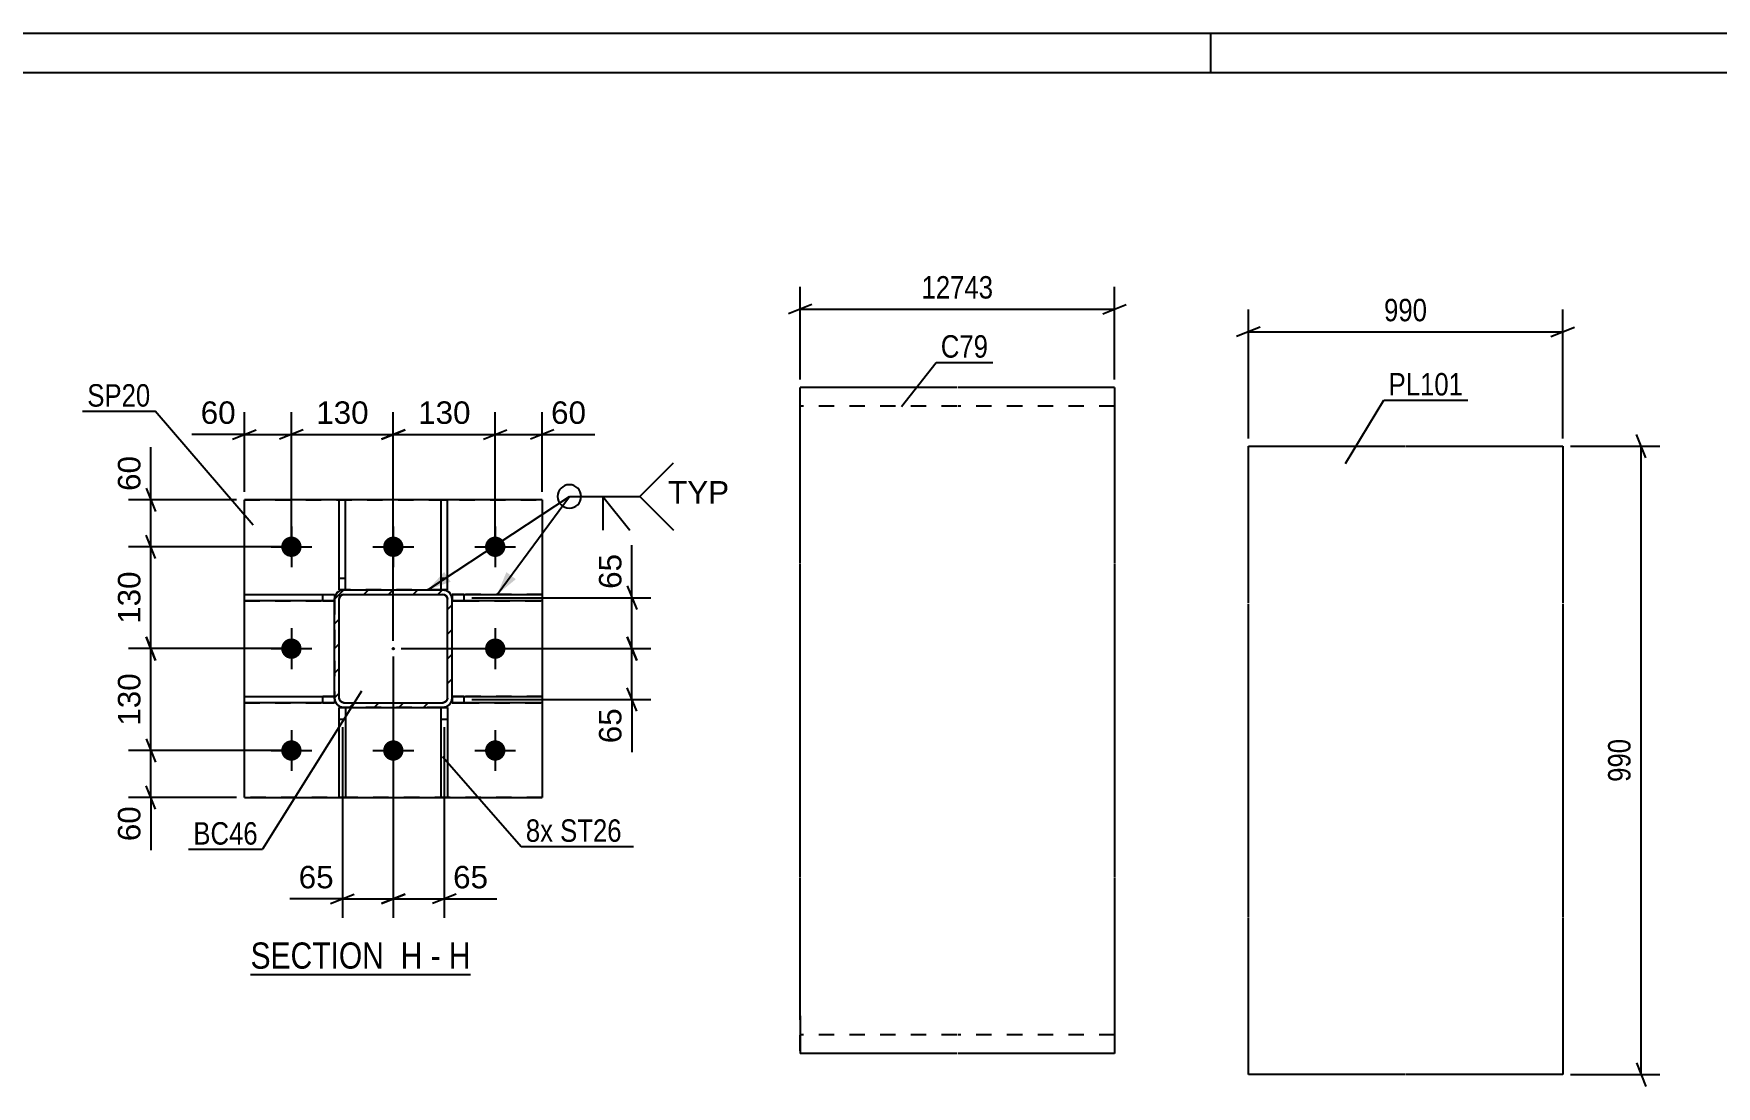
# Model space of a CAD drawing. Header units: millimetres. Extents: x 0 to 841, y 0 to 594.
# Drawn here: x 480.8 to 695.5, y 459.6 to 594 of the extents above; entities that cross this region are included whole.
import ezdxf

# ---------------------------------------------------------------- set-up
doc = ezdxf.new("R2010")
doc.units = ezdxf.units.MM
doc.linetypes.add('DXK_LINE_DOT2', pattern=[3.9198, 1.9599, -1.9599])
doc.linetypes.add('DXK_LINE_DOT3', pattern=[5.9187, 2.979, -0.9799, 0.9799, -0.9799])
doc.styles.add('Arial', font='arial.ttf', dxfattribs={"height": 0.2})
doc.styles.add('Arial Narrow', font='ARIALN.TTF', dxfattribs={"height": 0.2})

# ---------------------------------------------------------------- blocks, each defined once
blk = doc.blocks.new('Unknown-284856934-1127')
at = {"color": 5, "linetype": 'Continuous'}
for p, q in [((841, 594), (0, 594)), ((631, 589), (631, 594)), ((836, 589), (5, 589))]:
    blk.add_line(p, q, dxfattribs=at)
blk = doc.blocks.new('Unknown-284856934-20 - 2941')
at = {"color": 6, "linetype": 'Continuous'}
blk.add_line((508.47, 473.92), (536.54, 473.92), dxfattribs=at)
at = {"color": 0, "linetype": 'Continuous'}
blk.add_wipeout([(526.57, 474.67), (526.57, 478.17), (508.47, 478.17), (508.47, 474.67)], dxfattribs=at)
at = {"color": 7, "linetype": 'Continuous', "style": 'Arial Narrow'}
blk.add_text('SECTION ', height=3.34, dxfattribs=at).set_placement((508.47, 474.67))
at = {"color": 0, "linetype": 'Continuous'}
blk.add_wipeout([(530.39, 474.67), (530.39, 478.17), (527.62, 478.17), (527.62, 474.67)], dxfattribs=at)
at = {"color": 7, "linetype": 'Continuous', "style": 'Arial Narrow'}
blk.add_text('H', height=3.34, dxfattribs=at).set_placement((527.62, 474.67))
at = {"color": 0, "linetype": 'Continuous'}
blk.add_wipeout([(532.72, 474.67), (532.72, 478.17), (531.44, 478.17), (531.44, 474.67)], dxfattribs=at)
at = {"color": 7, "linetype": 'Continuous', "style": 'Arial Narrow'}
blk.add_text('-', height=3.34, dxfattribs=at).set_placement((531.44, 474.67))
at = {"color": 0, "linetype": 'Continuous'}
blk.add_wipeout([(536.54, 474.67), (536.54, 478.17), (533.77, 478.17), (533.77, 474.67)], dxfattribs=at)
at = {"color": 7, "linetype": 'Continuous', "style": 'Arial Narrow'}
blk.add_text('H', height=3.34, dxfattribs=at).set_placement((533.77, 474.67))
blk = doc.blocks.new('Part-284856934-3021 - 2941')
at = {"color": 2, "linetype": 'Continuous'}
for p, q in [((519.78, 508.01), (519.78, 508.01)), ((520.38, 508.01), (519.78, 508.01)), ((519.78, 496.51), (519.78, 508.01)), ((520.58, 508.01), (520.58, 496.51)), ((520.58, 496.51), (519.78, 496.51))]:
    blk.add_line(p, q, dxfattribs=at)
at = {"color": 7, "linetype": 'DXK_LINE_DOT2'}
for p, q in [((519.78, 508.01), (519.78, 508.01)), ((519.78, 508.01), (520.58, 508.01)), ((520.58, 508.01), (520.38, 508.01)), ((520.58, 508.01), (520.58, 508.01)), ((520.58, 508.01), (520.58, 508.01)), ((519.78, 506.51), (520.58, 506.51))]:
    blk.add_line(p, q, dxfattribs=at)
blk = doc.blocks.new('Part-284856934-3011 - 2941')
at = {"color": 2, "linetype": 'Continuous'}
for p, q in [((519.78, 523.01), (519.78, 534.51)), ((519.78, 534.51), (520.58, 534.51)), ((520.58, 523.01), (520.58, 534.51)), ((520.38, 523.01), (519.78, 523.01)), ((519.78, 523.01), (519.78, 523.01))]:
    blk.add_line(p, q, dxfattribs=at)
at = {"color": 7, "linetype": 'DXK_LINE_DOT2'}
for p, q in [((519.78, 524.51), (520.58, 524.51)), ((520.58, 523.01), (519.78, 523.01)), ((520.58, 523.01), (520.38, 523.01)), ((520.58, 523.01), (520.58, 523.01))]:
    blk.add_line(p, q, dxfattribs=at)
blk = doc.blocks.new('Part-284856934-3001 - 2941')
at = {"color": 2, "linetype": 'Continuous'}
for p, q in [((534.18, 522.41), (534.18, 522.41)), ((534.18, 522.41), (545.68, 522.41)), ((534.18, 522.41), (534.18, 521.81)), ((545.68, 522.41), (545.68, 521.61)), ((545.68, 521.61), (534.18, 521.61))]:
    blk.add_line(p, q, dxfattribs=at)
at = {"color": 7, "linetype": 'DXK_LINE_DOT2'}
for p, q in [((535.68, 522.41), (534.18, 522.41)), ((534.18, 522.41), (534.18, 522.41)), ((534.18, 521.81), (534.18, 521.61)), ((545.68, 522.41), (535.68, 522.41)), ((535.68, 522.41), (535.68, 521.61)), ((534.18, 521.61), (535.68, 521.61)), ((535.68, 521.61), (545.68, 521.61))]:
    blk.add_line(p, q, dxfattribs=at)
blk = doc.blocks.new('Part-284856934-3057 - 2941')
at = {"color": 2, "linetype": 'Continuous'}
for p, q in [((507.68, 508.61), (507.68, 509.41)), ((507.68, 509.41), (519.18, 509.41)), ((519.18, 509.21), (519.18, 508.61)), ((519.18, 508.61), (507.68, 508.61)), ((519.18, 508.61), (519.18, 508.61))]:
    blk.add_line(p, q, dxfattribs=at)
at = {"color": 7, "linetype": 'DXK_LINE_DOT2'}
for p, q in [((507.68, 509.41), (517.68, 509.41)), ((517.68, 508.61), (517.68, 509.41)), ((519.18, 509.41), (517.68, 509.41)), ((519.18, 509.21), (519.18, 509.41)), ((507.68, 508.61), (517.68, 508.61)), ((517.68, 508.61), (519.18, 508.61))]:
    blk.add_line(p, q, dxfattribs=at)
blk = doc.blocks.new('Part-284856934-2993 - 2941')
at = {"linetype": 'Continuous'}
h = blk.add_hatch(dxfattribs=at)
h.set_pattern_fill('', scale=0.7, style=0, pattern_type=0)
h.set_pattern_definition([(45, (520.383, 523.0109), (-1.57154, 1.57154), [])])
h.paths.add_polyline_path([(532.98, 523.01), (520.38, 523.01), (519.92, 522.92), (519.53, 522.66), (519.27, 522.27), (519.18, 521.81), (519.18, 509.21), (519.27, 508.75), (519.53, 508.36), (519.92, 508.1), (520.38, 508.01), (532.98, 508.01), (533.44, 508.1), (533.83, 508.36), (534.09, 508.75), (534.18, 509.21), (534.18, 521.81), (534.09, 522.27), (533.83, 522.66), (533.44, 522.92)])
h.paths.add_polyline_path([(533.54, 522.04), (533.58, 521.81), (533.58, 509.21), (533.54, 508.98), (533.41, 508.79), (533.21, 508.66), (532.98, 508.61), (520.38, 508.61), (520.15, 508.66), (519.96, 508.79), (519.83, 508.98), (519.78, 509.21), (519.78, 521.81), (519.83, 522.04), (519.96, 522.24), (520.15, 522.37), (520.38, 522.41), (532.98, 522.41), (533.21, 522.37), (533.41, 522.24)])
blk.add_hatch(color=246, dxfattribs=at).paths.add_polyline_path([(526.68, 515.41, -1), (526.68, 515.61, -1)])
at = {"color": 7, "linetype": 'DXK_LINE_DOT2'}
for p, q in [((519.18, 521.81), (519.27, 522.27)), ((519.18, 521.81), (519.18, 509.21)), ((519.83, 522.04), (519.78, 521.81)), ((519.78, 509.21), (519.78, 521.81)), ((519.96, 522.24), (519.83, 522.04)), ((519.92, 522.92), (520.38, 523.01)), ((520.15, 522.37), (519.96, 522.24)), ((520.38, 522.41), (520.15, 522.37)), ((532.98, 523.01), (520.38, 523.01)), ((520.38, 522.41), (532.98, 522.41)), ((532.98, 523.01), (533.44, 522.92)), ((533.21, 522.37), (532.98, 522.41)), ((533.41, 522.24), (533.21, 522.37)), ((533.54, 522.04), (533.41, 522.24)), ((533.58, 521.81), (533.54, 522.04)), ((533.58, 509.21), (533.58, 521.81)), ((534.09, 522.27), (534.18, 521.81)), ((534.18, 509.21), (534.18, 521.81)), ((519.27, 508.75), (519.18, 509.21)), ((519.78, 509.21), (519.83, 508.98)), ((519.83, 508.98), (519.96, 508.79)), ((519.96, 508.79), (520.15, 508.66)), ((533.21, 508.66), (533.41, 508.79)), ((533.41, 508.79), (533.54, 508.98)), ((533.54, 508.98), (533.58, 509.21)), ((534.18, 509.21), (534.09, 508.75)), ((520.38, 508.01), (519.92, 508.1)), ((520.15, 508.66), (520.38, 508.61)), ((520.38, 508.61), (532.98, 508.61)), ((532.98, 508.01), (520.38, 508.01)), ((532.98, 508.61), (533.21, 508.66)), ((533.44, 508.1), (532.98, 508.01))]:
    blk.add_line(p, q, dxfattribs=at)
at = {"color": 2, "linetype": 'Continuous'}
for p, q in [((519.27, 522.27), (519.18, 521.81)), ((519.18, 521.81), (519.18, 521.81)), ((519.18, 509.21), (519.18, 521.81)), ((519.78, 521.81), (519.83, 522.04)), ((519.78, 521.81), (519.78, 521.81)), ((519.78, 509.21), (519.78, 521.81)), ((519.83, 522.04), (519.96, 522.24)), ((520.38, 523.01), (519.92, 522.92)), ((519.96, 522.24), (520.15, 522.37)), ((520.15, 522.37), (520.38, 522.41)), ((520.38, 523.01), (520.38, 523.01)), ((520.38, 523.01), (532.98, 523.01)), ((520.38, 522.41), (520.38, 522.41)), ((520.38, 522.41), (532.98, 522.41)), ((532.98, 523.01), (532.98, 523.01)), ((533.44, 522.92), (532.98, 523.01)), ((532.98, 522.41), (532.98, 522.41)), ((532.98, 522.41), (533.21, 522.37)), ((533.21, 522.37), (533.41, 522.24)), ((533.41, 522.24), (533.54, 522.04)), ((533.54, 522.04), (533.58, 521.81)), ((533.58, 521.81), (533.58, 521.81)), ((533.58, 509.21), (533.58, 521.81)), ((534.18, 521.81), (534.09, 522.27)), ((534.18, 521.81), (534.18, 521.81)), ((534.18, 509.21), (534.18, 521.81)), ((519.18, 509.21), (519.18, 509.21)), ((519.18, 509.21), (519.27, 508.75)), ((519.78, 509.21), (519.78, 509.21)), ((519.83, 508.98), (519.78, 509.21)), ((519.96, 508.79), (519.83, 508.98)), ((520.15, 508.66), (519.96, 508.79)), ((533.41, 508.79), (533.21, 508.66)), ((533.54, 508.98), (533.41, 508.79)), ((533.58, 509.21), (533.54, 508.98)), ((533.58, 509.21), (533.58, 509.21)), ((534.09, 508.75), (534.18, 509.21)), ((534.18, 509.21), (534.18, 509.21)), ((519.92, 508.1), (520.38, 508.01)), ((520.38, 508.61), (520.15, 508.66)), ((520.38, 508.61), (520.38, 508.61)), ((520.38, 508.61), (532.98, 508.61)), ((520.38, 508.01), (520.38, 508.01)), ((520.38, 508.01), (532.98, 508.01)), ((533.21, 508.66), (532.98, 508.61)), ((532.98, 508.61), (532.98, 508.61)), ((532.98, 508.01), (533.44, 508.1)), ((532.98, 508.01), (532.98, 508.01))]:
    blk.add_line(p, q, dxfattribs=at)
at = {"color": 7, "linetype": 'DXK_LINE_DOT3'}
blk.add_line((526.68, 515.51), (526.68, 515.51), dxfattribs=at)
at = {"color": 246, "linetype": 'DXK_LINE_DOT2'}
blk.add_line((526.68, 515.51), (526.68, 515.51), dxfattribs=at)
at = {"color": 246, "linetype": 'Continuous'}
blk.add_circle((526.68, 515.51), 0.1, dxfattribs=at)
at = {"color": 7, "linetype": 'DXK_LINE_DOT2'}
for centre, start, end in [((520.38, 521.81), 112.5, 157.5), ((532.98, 521.81), 22.5, 67.5), ((520.38, 509.21), 202.5, 247.5), ((532.98, 509.21), 292.5, 337.5)]:
    blk.add_arc(centre, 1.2, start, end, dxfattribs=at)
at = {"color": 2, "linetype": 'Continuous'}
for centre, start, end in [((520.38, 521.81), 112.5, 157.5), ((532.98, 521.81), 22.5, 67.5), ((520.38, 509.21), 202.5, 247.5), ((532.98, 509.21), 292.5, 337.5)]:
    blk.add_arc(centre, 1.2, start, end, dxfattribs=at)
blk = doc.blocks.new('Part-284856934-3006 - 2941')
at = {"color": 2, "linetype": 'Continuous'}
for p, q in [((532.78, 523.01), (532.78, 534.51)), ((532.78, 534.51), (533.58, 534.51)), ((533.58, 523.01), (533.58, 534.51)), ((533.58, 523.01), (532.98, 523.01)), ((533.58, 523.01), (533.58, 523.01))]:
    blk.add_line(p, q, dxfattribs=at)
at = {"color": 7, "linetype": 'DXK_LINE_DOT2'}
for p, q in [((532.78, 524.51), (533.58, 524.51)), ((532.98, 523.01), (532.78, 523.01)), ((533.58, 523.01), (532.78, 523.01)), ((532.78, 523.01), (532.78, 523.01))]:
    blk.add_line(p, q, dxfattribs=at)
blk = doc.blocks.new('Part-284856934-3016 - 2941')
at = {"color": 2, "linetype": 'Continuous'}
for p, q in [((532.78, 496.51), (532.78, 508.01)), ((533.58, 508.01), (532.98, 508.01)), ((533.58, 508.01), (533.58, 508.01)), ((533.58, 508.01), (533.58, 496.51)), ((533.58, 496.51), (532.78, 496.51))]:
    blk.add_line(p, q, dxfattribs=at)
at = {"color": 7, "linetype": 'DXK_LINE_DOT2'}
for p, q in [((532.78, 508.01), (532.78, 508.01)), ((532.78, 508.01), (532.78, 508.01)), ((532.98, 508.01), (532.78, 508.01)), ((532.78, 508.01), (533.58, 508.01)), ((533.58, 508.01), (533.58, 508.01)), ((532.78, 506.51), (533.58, 506.51))]:
    blk.add_line(p, q, dxfattribs=at)
blk = doc.blocks.new('Part-284856934-3037 - 2941')
at = {"color": 2, "linetype": 'Continuous'}
for p, q in [((545.68, 534.51), (507.68, 534.51)), ((507.68, 496.51), (507.68, 534.51)), ((545.68, 534.51), (545.68, 496.51)), ((507.68, 496.51), (545.68, 496.51))]:
    blk.add_line(p, q, dxfattribs=at)
at = {"color": 7, "linetype": 'DXK_LINE_DOT2'}
for p, q in [((507.68, 534.51), (545.68, 534.51)), ((545.68, 496.51), (507.68, 496.51))]:
    blk.add_line(p, q, dxfattribs=at)
blk = doc.blocks.new('Part-284856934-3062 - 2941')
at = {"color": 2, "linetype": 'Continuous'}
for p, q in [((507.68, 521.61), (507.68, 522.41)), ((507.68, 522.41), (519.18, 522.41)), ((519.18, 522.41), (519.18, 521.81)), ((519.18, 521.61), (507.68, 521.61))]:
    blk.add_line(p, q, dxfattribs=at)
at = {"color": 7, "linetype": 'DXK_LINE_DOT2'}
for p, q in [((507.68, 522.41), (517.68, 522.41)), ((517.68, 521.61), (517.68, 522.41)), ((517.68, 522.41), (519.18, 522.41)), ((519.18, 521.81), (519.18, 521.61)), ((507.68, 521.61), (517.68, 521.61)), ((517.68, 521.61), (519.18, 521.61)), ((519.18, 521.61), (519.18, 521.61))]:
    blk.add_line(p, q, dxfattribs=at)
blk = doc.blocks.new('Part-284856934-3067 - 2941')
at = {"color": 2, "linetype": 'Continuous'}
for p, q in [((534.18, 509.41), (545.68, 509.41)), ((534.18, 509.21), (534.18, 508.61)), ((545.68, 509.41), (545.68, 508.61)), ((545.68, 508.61), (534.18, 508.61))]:
    blk.add_line(p, q, dxfattribs=at)
at = {"color": 7, "linetype": 'DXK_LINE_DOT2'}
for p, q in [((535.68, 509.41), (534.18, 509.41)), ((534.18, 509.41), (534.18, 509.41)), ((534.18, 509.41), (534.18, 509.21)), ((545.68, 509.41), (535.68, 509.41)), ((535.68, 509.41), (535.68, 508.61)), ((534.18, 508.61), (535.68, 508.61)), ((535.68, 508.61), (545.68, 508.61))]:
    blk.add_line(p, q, dxfattribs=at)
blk = doc.blocks.new('Bolt-284856934-3068 - 2941')
at = {"linetype": 'Continuous'}
for points in [[(514.98, 528.51, -1), (512.38, 528.51, -1)], [(527.98, 528.51, -1), (525.38, 528.51, -1)], [(540.98, 528.51, -1), (538.38, 528.51, -1)], [(514.98, 515.51, -1), (512.38, 515.51, -1)], [(540.98, 515.51, -1), (538.38, 515.51, -1)], [(514.98, 502.51, -1), (512.38, 502.51, -1)], [(527.98, 502.51, -1), (525.38, 502.51, -1)], [(540.98, 502.51, -1), (538.38, 502.51, -1)]]:
    blk.add_hatch(color=1, dxfattribs=at).paths.add_polyline_path(points)
at = {"color": 1, "linetype": 'Continuous'}
for p, q in [((513.68, 531.11), (513.68, 525.91)), ((526.68, 531.11), (526.68, 525.91)), ((539.68, 531.11), (539.68, 525.91)), ((511.08, 528.51), (516.28, 528.51)), ((524.08, 528.51), (529.28, 528.51)), ((537.08, 528.51), (542.28, 528.51)), ((513.68, 518.11), (513.68, 512.91)), ((539.68, 518.11), (539.68, 512.91)), ((511.08, 515.51), (516.28, 515.51)), ((537.08, 515.51), (542.28, 515.51)), ((513.68, 505.11), (513.68, 499.91)), ((526.68, 505.11), (526.68, 499.91)), ((539.68, 505.11), (539.68, 499.91)), ((511.08, 502.51), (516.28, 502.51)), ((524.08, 502.51), (529.28, 502.51)), ((537.08, 502.51), (542.28, 502.51))]:
    blk.add_line(p, q, dxfattribs=at)
blk = doc.blocks.new('Part-284856934-5995 - 5989')
at = {"color": 2, "linetype": 'Continuous'}
for p, q in [((635.77, 521.35), (635.77, 541.35)), ((635.77, 541.35), (655.77, 541.35)), ((655.87, 541.35), (675.87, 541.35)), ((675.87, 541.35), (675.87, 521.35)), ((635.77, 481.25), (635.77, 521.25)), ((675.87, 521.25), (675.87, 481.25)), ((635.77, 461.15), (635.77, 481.15)), ((675.87, 481.15), (675.87, 461.15)), ((655.77, 461.15), (635.77, 461.15)), ((675.87, 461.15), (655.87, 461.15))]:
    blk.add_line(p, q, dxfattribs=at)
blk = doc.blocks.new('Part-284856934-6063 - 6057')
at = {"color": 2, "linetype": 'Continuous'}
for p, q in [((598.59, 548.84), (578.59, 548.84)), ((578.59, 526.44), (578.59, 548.84)), ((618.69, 548.84), (598.69, 548.84)), ((618.69, 548.84), (618.69, 526.44)), ((578.59, 486.34), (578.59, 526.34)), ((618.69, 526.34), (618.69, 486.34)), ((578.59, 468.64), (578.59, 486.24)), ((618.69, 486.24), (618.69, 463.84)), ((578.59, 468.64), (578.59, 463.84)), ((598.59, 463.84), (578.59, 463.84)), ((618.69, 463.84), (598.69, 463.84))]:
    blk.add_line(p, q, dxfattribs=at)
at = {"color": 7, "linetype": 'DXK_LINE_DOT2'}
for p, q in [((598.59, 546.44), (578.59, 546.44)), ((618.69, 546.44), (598.69, 546.44)), ((578.59, 464.2), (578.59, 468.64)), ((598.59, 466.24), (578.59, 466.24)), ((618.69, 466.24), (598.69, 466.24))]:
    blk.add_line(p, q, dxfattribs=at)
blk = doc.blocks.new('StraightDimension-284856934-3136 - 2941')
at = {"color": 7, "linetype": 'Continuous'}
for p, q in [((527.68, 515.51), (559.53, 515.51)), ((556.53, 517.01), (557.73, 514.01)), ((557.13, 509.01), (557.13, 515.51)), ((536.68, 509.01), (559.53, 509.01)), ((557.73, 507.51), (556.53, 510.51))]:
    blk.add_line(p, q, dxfattribs=at)
at = {"color": 0}
blk.add_wipeout([(556.38, 508.49), (552.18, 508.49), (552.18, 502.84), (556.38, 502.84)], dxfattribs=at)
at = {"color": 7, "linetype": 'Continuous'}
blk.add_line((557.13, 509.01), (557.13, 502.31), dxfattribs=at)
blk.add_line((557.13, 509.01), (557.13, 502.31), dxfattribs=at)
at = {"color": 3, "style": 'Arial'}
blk.add_text('65', height=2.865, rotation=90.0002, dxfattribs=at).set_placement((555.78, 503.44))
blk = doc.blocks.new('StraightDimension-284856934-3107 - 2941')
at = {"color": 7, "linetype": 'Continuous'}
for p, q in [((507.68, 535.51), (507.68, 545.7)), ((513.68, 529.51), (513.68, 545.7)), ((506.18, 542.25), (509.18, 543.45)), ((515.18, 543.45), (512.18, 542.25)), ((507.68, 542.85), (513.68, 542.85))]:
    blk.add_line(p, q, dxfattribs=at)
at = {"color": 0}
blk.add_wipeout([(507.16, 543.6), (507.16, 547.8), (501.51, 547.8), (501.51, 543.6)], dxfattribs=at)
at = {"color": 7, "linetype": 'Continuous'}
blk.add_line((507.68, 542.85), (500.99, 542.85), dxfattribs=at)
blk.add_line((507.68, 542.85), (500.99, 542.85), dxfattribs=at)
at = {"color": 3, "style": 'Arial'}
blk.add_text('60', height=2.865, dxfattribs=at).set_placement((502.11, 544.2))
blk = doc.blocks.new('StraightDimension-284856934-12852 - 2941')
at = {"color": 7, "linetype": 'Continuous'}
for p, q in [((512.68, 528.51), (492.91, 528.51)), ((496.36, 527.01), (495.16, 530.01)), ((495.76, 515.51), (495.76, 528.51)), ((512.68, 515.51), (492.91, 515.51)), ((495.16, 517.01), (496.36, 514.01))]:
    blk.add_line(p, q, dxfattribs=at)
at = {"color": 0}
blk.add_wipeout([(495.01, 525.95), (490.81, 525.95), (490.81, 518.08), (495.01, 518.08)], dxfattribs=at)
at = {"color": 3, "style": 'Arial'}
blk.add_text('130', height=2.865, rotation=90.0002, dxfattribs=at).set_placement((494.41, 518.68))
blk = doc.blocks.new('StraightDimension-284856934-3086 - 2941')
at = {"color": 7, "linetype": 'Continuous'}
for p, q in [((526.68, 514.51), (526.68, 481.17)), ((520.18, 505.51), (520.18, 481.17)), ((518.68, 482.97), (521.68, 484.17)), ((520.18, 483.57), (526.68, 483.57)), ((528.18, 484.17), (525.18, 482.97))]:
    blk.add_line(p, q, dxfattribs=at)
at = {"color": 0}
blk.add_wipeout([(519.66, 484.32), (519.66, 488.52), (514.01, 488.52), (514.01, 484.32)], dxfattribs=at)
at = {"color": 7, "linetype": 'Continuous'}
blk.add_line((520.18, 483.57), (513.49, 483.57), dxfattribs=at)
blk.add_line((520.18, 483.57), (513.49, 483.57), dxfattribs=at)
at = {"color": 3, "style": 'Arial'}
blk.add_text('65', height=2.865, dxfattribs=at).set_placement((514.61, 484.92))
blk = doc.blocks.new('StraightDimension-284856934-3091 - 2941')
at = {"color": 7, "linetype": 'Continuous'}
for p, q in [((526.68, 514.51), (526.68, 481.17)), ((533.18, 505.51), (533.18, 481.17)), ((525.18, 482.97), (528.18, 484.17)), ((526.68, 483.57), (533.18, 483.57)), ((534.68, 484.17), (531.68, 482.97))]:
    blk.add_line(p, q, dxfattribs=at)
at = {"color": 0}
blk.add_wipeout([(539.35, 484.32), (539.35, 488.52), (533.71, 488.52), (533.71, 484.32)], dxfattribs=at)
at = {"color": 7, "linetype": 'Continuous'}
blk.add_line((533.18, 483.57), (539.88, 483.57), dxfattribs=at)
blk.add_line((533.18, 483.57), (539.88, 483.57), dxfattribs=at)
at = {"color": 3, "style": 'Arial'}
blk.add_text('65', height=2.865, dxfattribs=at).set_placement((534.31, 484.92))
blk = doc.blocks.new('StraightDimension-284856934-3097 - 2941')
at = {"color": 7, "linetype": 'Continuous'}
for p, q in [((539.68, 529.51), (539.68, 545.7)), ((545.68, 535.51), (545.68, 545.7)), ((538.18, 542.25), (541.18, 543.45)), ((547.18, 543.45), (544.18, 542.25)), ((539.68, 542.85), (545.68, 542.85))]:
    blk.add_line(p, q, dxfattribs=at)
at = {"color": 0}
blk.add_wipeout([(551.86, 543.6), (551.86, 547.8), (546.21, 547.8), (546.21, 543.6)], dxfattribs=at)
at = {"color": 7, "linetype": 'Continuous'}
blk.add_line((545.68, 542.85), (552.38, 542.85), dxfattribs=at)
blk.add_line((545.68, 542.85), (552.38, 542.85), dxfattribs=at)
at = {"color": 3, "style": 'Arial'}
blk.add_text('60', height=2.865, dxfattribs=at).set_placement((546.81, 544.2))
blk = doc.blocks.new('StraightDimension-284856934-3117 - 2941')
at = {"color": 7, "linetype": 'Continuous'}
for p, q in [((526.68, 516.51), (526.68, 545.7)), ((539.68, 529.51), (539.68, 545.7)), ((528.18, 543.45), (525.18, 542.25)), ((538.18, 542.25), (541.18, 543.45)), ((526.68, 542.85), (539.68, 542.85))]:
    blk.add_line(p, q, dxfattribs=at)
at = {"color": 0}
blk.add_wipeout([(537.12, 543.6), (537.12, 547.8), (529.25, 547.8), (529.25, 543.6)], dxfattribs=at)
at = {"color": 3, "style": 'Arial'}
blk.add_text('130', height=2.865, dxfattribs=at).set_placement((529.85, 544.2))
blk = doc.blocks.new('StraightDimension-284856934-3126 - 2941')
at = {"color": 7, "linetype": 'Continuous'}
for p, q in [((513.68, 529.51), (513.68, 545.7)), ((526.68, 516.51), (526.68, 545.7)), ((515.18, 543.45), (512.18, 542.25)), ((525.18, 542.25), (528.18, 543.45)), ((513.68, 542.85), (526.68, 542.85))]:
    blk.add_line(p, q, dxfattribs=at)
at = {"color": 0}
blk.add_wipeout([(524.12, 543.6), (524.12, 547.8), (516.25, 547.8), (516.25, 543.6)], dxfattribs=at)
at = {"color": 3, "style": 'Arial'}
blk.add_text('130', height=2.865, dxfattribs=at).set_placement((516.85, 544.2))
blk = doc.blocks.new('StraightDimension-284856934-3141 - 2941')
at = {"color": 7, "linetype": 'Continuous'}
for p, q in [((536.68, 522.01), (559.53, 522.01)), ((556.53, 523.51), (557.73, 520.51)), ((557.13, 515.51), (557.13, 522.01)), ((527.68, 515.51), (559.53, 515.51)), ((557.73, 514.01), (556.53, 517.01))]:
    blk.add_line(p, q, dxfattribs=at)
at = {"color": 0}
blk.add_wipeout([(556.38, 528.18), (552.18, 528.18), (552.18, 522.54), (556.38, 522.54)], dxfattribs=at)
at = {"color": 7, "linetype": 'Continuous'}
blk.add_line((557.13, 522.01), (557.13, 528.71), dxfattribs=at)
blk.add_line((557.13, 522.01), (557.13, 528.71), dxfattribs=at)
at = {"color": 3, "style": 'Arial'}
blk.add_text('65', height=2.865, rotation=90.0002, dxfattribs=at).set_placement((555.78, 523.14))
blk = doc.blocks.new('StraightDimension-284856934-3147 - 2941')
at = {"color": 7, "linetype": 'Continuous'}
for p, q in [((512.68, 502.51), (492.91, 502.51)), ((495.16, 504.01), (496.36, 501.01)), ((495.76, 496.51), (495.76, 502.51)), ((506.68, 496.51), (492.91, 496.51)), ((496.36, 495.01), (495.16, 498.01))]:
    blk.add_line(p, q, dxfattribs=at)
at = {"color": 0}
blk.add_wipeout([(495.01, 495.99), (490.81, 495.99), (490.81, 490.34), (495.01, 490.34)], dxfattribs=at)
at = {"color": 7, "linetype": 'Continuous'}
blk.add_line((495.76, 496.51), (495.76, 489.81), dxfattribs=at)
blk.add_line((495.76, 496.51), (495.76, 489.81), dxfattribs=at)
at = {"color": 3, "style": 'Arial'}
blk.add_text('60', height=2.865, rotation=90.0002, dxfattribs=at).set_placement((494.41, 490.94))
blk = doc.blocks.new('StraightDimension-284856934-3157 - 2941')
at = {"color": 7, "linetype": 'Continuous'}
for p, q in [((495.16, 536.01), (496.36, 533.01)), ((506.68, 534.51), (492.91, 534.51)), ((495.76, 528.51), (495.76, 534.51)), ((512.68, 528.51), (492.91, 528.51)), ((496.36, 527.01), (495.16, 530.01))]:
    blk.add_line(p, q, dxfattribs=at)
at = {"color": 0}
blk.add_wipeout([(495.01, 540.68), (490.81, 540.68), (490.81, 535.04), (495.01, 535.04)], dxfattribs=at)
at = {"color": 7, "linetype": 'Continuous'}
blk.add_line((495.76, 534.51), (495.76, 541.21), dxfattribs=at)
blk.add_line((495.76, 534.51), (495.76, 541.21), dxfattribs=at)
at = {"color": 3, "style": 'Arial'}
blk.add_text('60', height=2.865, rotation=90.0002, dxfattribs=at).set_placement((494.41, 535.64))
blk = doc.blocks.new('StraightDimension-284856934-12850 - 2941')
at = {"color": 7, "linetype": 'Continuous'}
for p, q in [((512.68, 515.51), (492.91, 515.51)), ((496.36, 514.01), (495.16, 517.01)), ((495.76, 502.51), (495.76, 515.51)), ((512.68, 502.51), (492.91, 502.51)), ((495.16, 504.01), (496.36, 501.01))]:
    blk.add_line(p, q, dxfattribs=at)
at = {"color": 0}
blk.add_wipeout([(495.01, 512.95), (490.81, 512.95), (490.81, 505.08), (495.01, 505.08)], dxfattribs=at)
at = {"color": 3, "style": 'Arial'}
blk.add_text('130', height=2.865, rotation=90.0002, dxfattribs=at).set_placement((494.41, 505.68))
blk = doc.blocks.new('StraightDimension-284856934-6011 - 5989')
at = {"color": 7, "linetype": 'Continuous'}
for p, q in [((676.87, 541.35), (688.27, 541.35)), ((686.47, 539.85), (685.27, 542.85)), ((685.87, 461.15), (685.87, 541.35)), ((685.27, 462.65), (686.47, 459.65)), ((676.87, 461.15), (688.27, 461.15))]:
    blk.add_line(p, q, dxfattribs=at)
at = {"color": 0}
blk.add_wipeout([(685.12, 504.59), (680.92, 504.59), (680.92, 497.91), (685.12, 497.91)], dxfattribs=at)
at = {"color": 3, "style": 'Arial Narrow'}
blk.add_text('990', height=2.863, rotation=90.0002, dxfattribs=at).set_placement((684.52, 498.51))
blk = doc.blocks.new('StraightDimension-284856934-6000 - 5989')
at = {"color": 7, "linetype": 'Continuous'}
for p, q in [((635.77, 542.35), (635.77, 558.79)), ((675.87, 542.35), (675.87, 558.79)), ((637.27, 556.54), (634.27, 555.34)), ((674.37, 555.34), (677.37, 556.54)), ((635.77, 555.94), (675.87, 555.94))]:
    blk.add_line(p, q, dxfattribs=at)
at = {"color": 0}
blk.add_wipeout([(659.16, 556.69), (659.16, 560.89), (652.48, 560.89), (652.48, 556.69)], dxfattribs=at)
at = {"color": 3, "style": 'Arial Narrow'}
blk.add_text('990', height=2.863, dxfattribs=at).set_placement((653.08, 557.29))
blk = doc.blocks.new('StraightDimension-284856934-6070 - 6057')
at = {"color": 7, "linetype": 'Continuous'}
for p, q in [((578.59, 549.84), (578.59, 561.69)), ((618.69, 549.84), (618.69, 561.69)), ((580.09, 559.44), (577.09, 558.24)), ((578.59, 558.84), (618.69, 558.84)), ((617.19, 558.24), (620.19, 559.44))]:
    blk.add_line(p, q, dxfattribs=at)
at = {"color": 0}
blk.add_wipeout([(603.81, 559.59), (603.81, 563.79), (593.47, 563.79), (593.47, 559.59)], dxfattribs=at)
at = {"color": 3, "style": 'Arial Narrow'}
blk.add_text('12743', height=2.863, dxfattribs=at).set_placement((594.07, 560.19))
blk = doc.blocks.new('Mark-284856934-2989 - 2941')
at = {"color": 0}
blk.add_wipeout([(509.39, 490.5), (509.39, 493.5), (501.17, 493.5), (501.17, 490.5)], dxfattribs=at)
blk.add_wipeout([(509.39, 490.5), (509.39, 493.5), (501.17, 493.5), (501.17, 490.5)], dxfattribs=at)
at = {"color": 30, "linetype": 'Continuous'}
for p in [(522.62, 510.08), (500.57, 489.9)]:
    blk.add_line(p, (509.99, 489.9), dxfattribs=at)
at = {"color": 3, "style": 'Arial Narrow'}
blk.add_text('BC46', height=2.863, dxfattribs=at).set_placement((501.17, 490.5))
blk = doc.blocks.new('Mark-284856934-3033 - 2941')
at = {"color": 0}
blk.add_wipeout([(495.68, 546.4), (495.68, 549.4), (487.64, 549.4), (487.64, 546.4)], dxfattribs=at)
blk.add_wipeout([(495.68, 546.4), (495.68, 549.4), (487.64, 549.4), (487.64, 546.4)], dxfattribs=at)
at = {"color": 30, "linetype": 'Continuous'}
for p in [(487.04, 545.8), (508.78, 531.28)]:
    blk.add_line(p, (496.28, 545.8), dxfattribs=at)
at = {"color": 3, "style": 'Arial Narrow'}
blk.add_text('SP20', height=2.863, dxfattribs=at).set_placement((487.64, 546.4))
blk = doc.blocks.new('WeldMark-284856934-10605 - 2941')
at = {"linetype": 'Continuous'}
for points in [[(533.99, 524.04), (531.07, 523.01), (533.16, 525.29)], [(542.31, 524.38), (539.93, 522.41), (541.11, 525.27)]]:
    blk.add_hatch(color=30, dxfattribs=at).paths.add_polyline_path(points)
at = {"color": 30, "linetype": 'Continuous'}
for p, q in [((531.07, 523.01), (549.14, 534.93)), ((539.93, 522.41), (549.14, 534.93)), ((549.14, 534.93), (558.14, 534.93))]:
    blk.add_line(p, q, dxfattribs=at)
at = {"color": 3, "linetype": 'Continuous'}
for q in [(556.86, 530.65), (553.43, 530.65)]:
    blk.add_line((553.43, 534.93), q, dxfattribs=at)
for start, end in [(90, 270), (270, 90)]:
    blk.add_arc((549.14, 534.93), 1.5, start, end, dxfattribs=at)
at = {"color": 0, "linetype": 'Continuous'}
blk.add_wipeout([(569.52, 534.03), (569.52, 537.03), (561.74, 537.03), (561.74, 534.03)], dxfattribs=at)
blk.add_wipeout([(569.52, 534.03), (569.52, 537.03), (561.74, 537.03), (561.74, 534.03)], dxfattribs=at)
at = {"color": 3, "linetype": 'Continuous'}
for q in [(562.43, 539.22), (562.43, 530.65)]:
    blk.add_line((558.14, 534.93), q, dxfattribs=at)
at = {"color": 3, "linetype": 'Continuous', "style": 'Arial'}
blk.add_text('TYP', height=2.865, dxfattribs=at).set_placement((561.74, 534.03))
blk = doc.blocks.new('MarkSet-284856934-3171 - 2941')
at = {"color": 0}
blk.add_wipeout([(547.06, 490.86), (547.06, 493.86), (543.59, 493.86), (543.59, 490.86)], dxfattribs=at)
blk.add_wipeout([(547.06, 490.86), (547.06, 493.86), (543.59, 493.86), (543.59, 490.86)], dxfattribs=at)
at = {"color": 30, "linetype": 'Continuous'}
blk.add_line((532.95, 501.73), (542.99, 490.26), dxfattribs=at)
at = {"color": 0}
blk.add_wipeout([(555.82, 490.86), (555.82, 493.86), (547.96, 493.86), (547.96, 490.86)], dxfattribs=at)
blk.add_wipeout([(555.82, 490.86), (555.82, 493.86), (547.96, 493.86), (547.96, 490.86)], dxfattribs=at)
at = {"color": 30, "linetype": 'Continuous'}
blk.add_line((542.99, 490.26), (557.32, 490.26), dxfattribs=at)
at = {"color": 3, "style": 'Arial Narrow'}
for s, p in [('8x', (543.59, 490.86)), ('ST26', (547.96, 490.86))]:
    blk.add_text(s, height=2.863, dxfattribs=at).set_placement(p)
blk = doc.blocks.new('Mark-284856934-5991 - 5989')
at = {"color": 0}
blk.add_wipeout([(663.16, 547.82), (663.16, 550.82), (653.66, 550.82), (653.66, 547.82)], dxfattribs=at)
blk.add_wipeout([(663.16, 547.82), (663.16, 550.82), (653.66, 550.82), (653.66, 547.82)], dxfattribs=at)
at = {"color": 30, "linetype": 'Continuous'}
for p, q in [((648.14, 539.16), (653.06, 547.22)), ((653.06, 547.22), (663.76, 547.22))]:
    blk.add_line(p, q, dxfattribs=at)
at = {"color": 3, "style": 'Arial Narrow'}
blk.add_text('PL101', height=2.863, dxfattribs=at).set_placement((653.66, 547.82))
blk = doc.blocks.new('Mark-284856934-6059 - 6057')
at = {"color": 0}
blk.add_wipeout([(602.56, 552.65), (602.56, 555.65), (596.53, 555.65), (596.53, 552.65)], dxfattribs=at)
blk.add_wipeout([(602.56, 552.65), (602.56, 555.65), (596.53, 555.65), (596.53, 552.65)], dxfattribs=at)
at = {"color": 30, "linetype": 'Continuous'}
for p, q in [((591.51, 546.4), (595.93, 552.05)), ((595.93, 552.05), (603.16, 552.05))]:
    blk.add_line(p, q, dxfattribs=at)
at = {"color": 3, "style": 'Arial Narrow'}
blk.add_text('C79', height=2.863, dxfattribs=at).set_placement((596.53, 552.65))

msp = doc.modelspace()

# ---------------------------------------------------------------- block references
for name in ['Unknown-284856934-1127', 'Part-284856934-6063 - 6057', 'Part-284856934-5995 - 5989', 'Part-284856934-3037 - 2941', 'Part-284856934-3011 - 2941', 'Part-284856934-3006 - 2941', 'Bolt-284856934-3068 - 2941', 'Part-284856934-3062 - 2941', 'Part-284856934-2993 - 2941', 'Part-284856934-3001 - 2941', 'Part-284856934-3057 - 2941', 'Part-284856934-3067 - 2941', 'Part-284856934-3021 - 2941', 'Part-284856934-3016 - 2941']:
    msp.add_blockref(name, (0, 0))

# ---------------------------------------------------------------- next in the draw order: block references
for name in ['StraightDimension-284856934-6070 - 6057', 'StraightDimension-284856934-3107 - 2941', 'StraightDimension-284856934-3097 - 2941', 'StraightDimension-284856934-6011 - 5989', 'StraightDimension-284856934-3136 - 2941', 'Unknown-284856934-20 - 2941']:
    msp.add_blockref(name, (0, 0))

# ---------------------------------------------------------------- next in the draw order: block references
for name in ['StraightDimension-284856934-6000 - 5989', 'Mark-284856934-6059 - 6057', 'StraightDimension-284856934-3117 - 2941', 'StraightDimension-284856934-12852 - 2941']:
    msp.add_blockref(name, (0, 0))

# ---------------------------------------------------------------- next in the draw order: block references
for name in ['Mark-284856934-5991 - 5989', 'StraightDimension-284856934-3126 - 2941', 'StraightDimension-284856934-3086 - 2941']:
    msp.add_blockref(name, (0, 0))

# ---------------------------------------------------------------- next in the draw order: block references
for name in ['StraightDimension-284856934-3157 - 2941', 'StraightDimension-284856934-3091 - 2941', 'StraightDimension-284856934-3147 - 2941']:
    msp.add_blockref(name, (0, 0))

# ---------------------------------------------------------------- next in the draw order: block references
for name in ['Mark-284856934-3033 - 2941', 'StraightDimension-284856934-3141 - 2941', 'StraightDimension-284856934-12850 - 2941', 'MarkSet-284856934-3171 - 2941']:
    msp.add_blockref(name, (0, 0))

# ---------------------------------------------------------------- next in the draw order: block references
for name in ['WeldMark-284856934-10605 - 2941', 'Mark-284856934-2989 - 2941']:
    msp.add_blockref(name, (0, 0))

doc.saveas('drawing.dxf')
